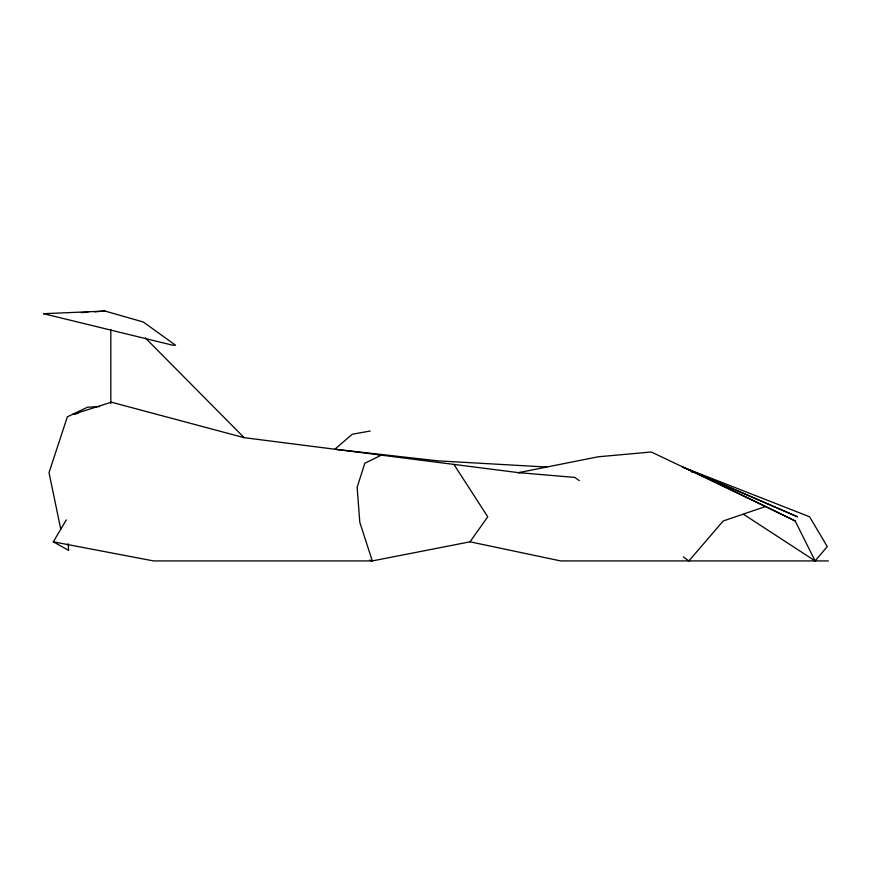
<?xml version="1.0" encoding="UTF-8"?>
<svg xmlns="http://www.w3.org/2000/svg" width="872" height="872" viewBox="0 0 872 872"><rect width="100%" height="100%" fill="white"/><g stroke="black" fill="none" stroke-linecap="round" stroke-linejoin="round"><path stroke-width="1.31" d="M68.136 543.779L68.659 550.406L53.323 541.817L66.283 519.919M53.323 541.817L153.505 560.925L372.311 560.925L470.052 541.817L487.742 516.78L453.909 464.405M743.609 514.349L815.135 560.925L827.266 546.591L809.576 516.78L683.245 467.294L797.455 516.78L683.245 467.294M815.135 560.925L795.177 520.976L765.714 506.469L723.193 520.976L688.858 560.925L683.376 556.914M78.077 413.339L72.888 414.44L111.354 402.188L244.138 437.668L518.524 472.646L574.888 477.42L579.27 480.636M370.229 431.008L352.255 434.245L334.859 449.233L437.635 460.83L546.755 467.043M81.347 312.645L87.952 312.209M94.558 311.773L105.12 311.075L143.302 322.008L175.545 345.225L172.765 345.225L43.6 313.702L105.12 311.075M378.622 455.315L381.337 455.162L364.856 463.217L357.139 487.285L359.809 522.295L372.311 560.925L369.706 560.118M99.615 406.57L87.516 407.202L67.351 416.816L49.017 472.646L60.757 529.14M521.238 472.57L518.524 472.646L598.225 456.786L651.319 452.001L765.714 506.469M43.6 313.702L48.756 313.702M828.4 560.925L560.685 560.925L470.052 541.817M691.463 471.916L695.366 472.646L795.177 520.976M145.352 337.944L244.138 437.668M110.809 329.507L110.809 403.518"/></g></svg>
